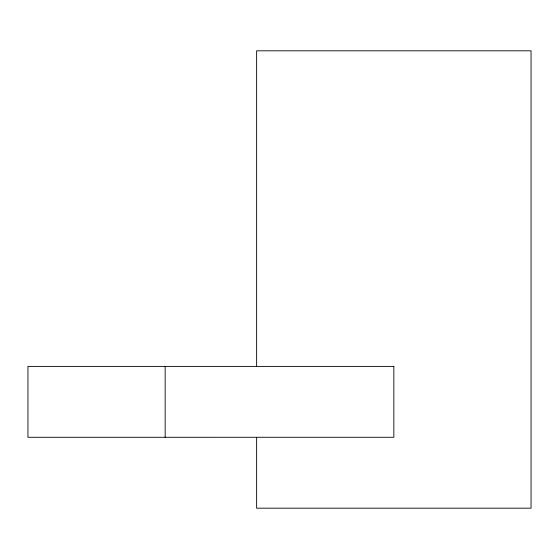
<?xml version="1.0" encoding="UTF-8"?>
<svg xmlns="http://www.w3.org/2000/svg" width="559" height="559" viewBox="0 0 559 559"><rect width="100%" height="100%" fill="white"/><g stroke="black" fill="none" stroke-linecap="round" stroke-linejoin="round"><path stroke-width="0.84" d="M256.63 366.397L256.63 50.82L531.05 50.82L531.05 508.18L256.63 508.18L256.63 437.285M165.164 366.397L165.164 437.292M393.843 366.397L27.95 366.397L27.95 437.292L393.843 437.285L393.843 366.397"/></g></svg>
